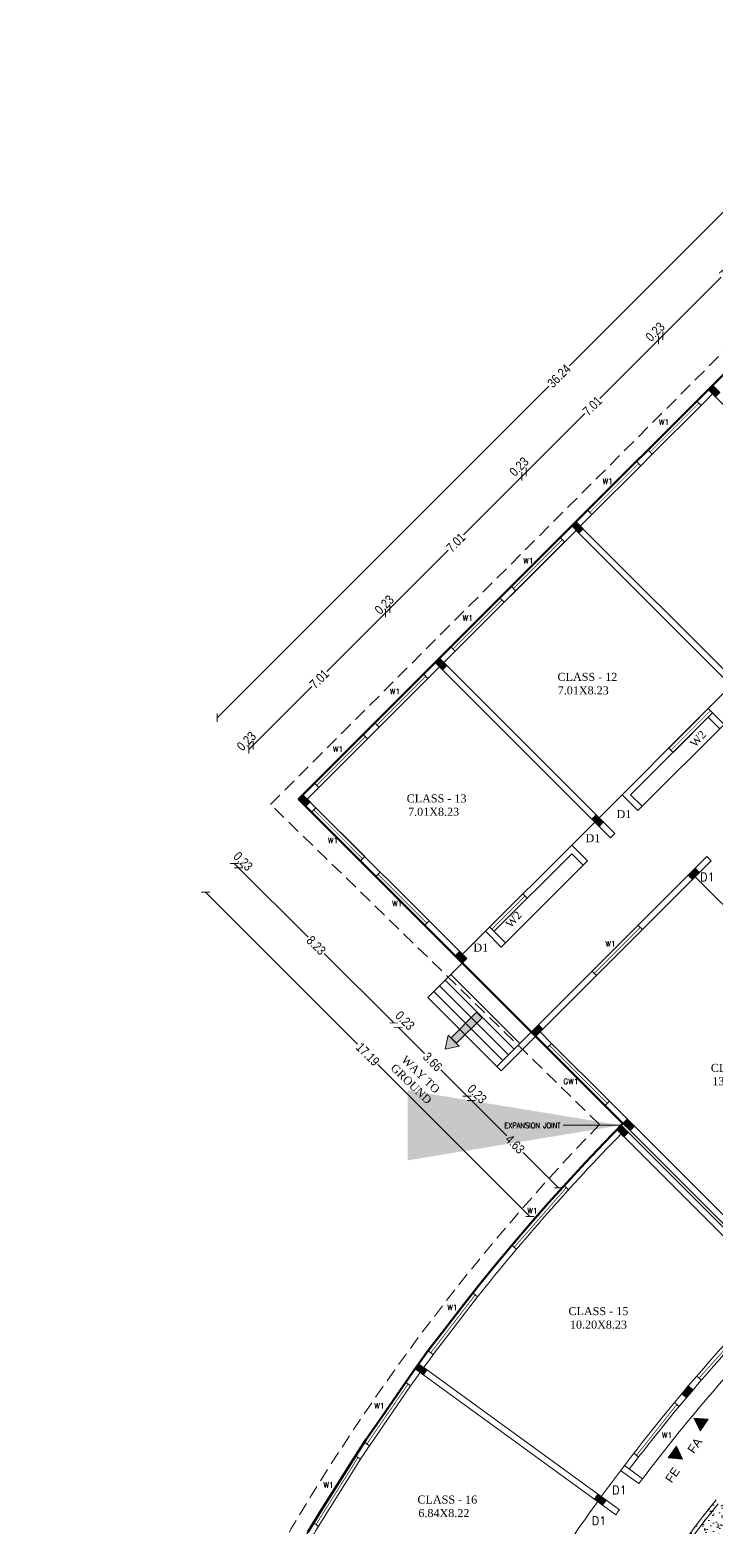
# Model space of a CAD drawing. Header units: metres. Extents: x 43 to 977, y 102 to 459.
# Drawn here: x 414.6 to 440.3, y 207.4 to 263.6 of the extents above; entities that cross this region are included whole.
import ezdxf

# ---------------------------------------------------------------- set-up
doc = ezdxf.new("R2010")
doc.units = ezdxf.units.M
doc.header["$MEASUREMENT"] = 0
doc.header["$PDMODE"] = 3
doc.linetypes.add('HIDDEN', pattern=[0.375, 0.25, -0.125])
doc.layers.get('0').update_dxf_attribs({"lineweight": 0})
doc.layers.get('Defpoints').update_dxf_attribs({"lineweight": 0})
for name, color, linetype, lineweight in [('3', 3, 'Continuous', 0), ('6', 6, 'Continuous', 0), ('Column', 1, 'Continuous', 0), ('FURN', 30, 'Continuous', 0), ('hatch', 7, 'Continuous', 0), ('ILAND', 7, 'Continuous', 0), ('Staircase', 140, 'Continuous', 0), ('TEXT', 130, 'Continuous', 0), ('WA', 1, 'Continuous', 0), ('WAL', 6, 'Continuous', 0), ('WALL', 7, 'Continuous', 0), ('WIN', 13, 'Continuous', 0)]:
    doc.layers.add(name, color=color, linetype=linetype, lineweight=lineweight)
doc.layers.add('BLK_1_FLR_0_BLT_UP_AREA_EXISTING', color=15, linetype='Continuous')
doc.styles.add('AR', font='arial.ttf')
doc.styles.add('ARIAL NARROW', font='')
doc.styles.get("Standard").update_dxf_attribs({"font": 'romans.shx'})
doc.styles.add('style2', font='romantic.ttf')
doc.styles.add('visa', font='swissc.ttf')
doc.styles.get('ARIAL NARROW').set_extended_font_data('Lydian BT')
doc.dimstyles.new('Copy(2) of S-2', dxfattribs={"dimtxt": 10.5, "dimasz": 8, "dimexe": 2, "dimexo": 50, "dimgap": 5, "dimtad": 0, "dimtoh": 1, "dimdec": 1, "dimzin": 0, "dimdsep": 46, "dimlunit": 4, "dimtxsty": 'ARIAL NARROW', "dimcen": 0.09, "dimdle": 3, "dimse1": 1, "dimse2": 1, "dimclrd": 7, "dimclre": 13, "dimclrt": 7, "dimadec": 0, "dimazin": 0, "dimtfac": 1, "dimtdec": 1, "dimtofl": 0, "dimtmove": 0, "dimatfit": 3, "dimfxl": 0, "dimtolj": 1, "dimtzin": 0, "dimlwd": 13, "dimarcsym": 0})
doc.dimstyles.new('o3', dxfattribs={"dimscale": 0.23, "dimtxt": 0.9, "dimasz": 1, "dimexe": 5, "dimexo": 9, "dimgap": 0.23, "dimtad": 0, "dimzin": 3, "dimdsep": 46, "dimtxsty": 'visa', "dimblk": 'ARCHTICK', "dimcen": 0.09, "dimse1": 1, "dimse2": 1, "dimclrd": 7, "dimclre": 256, "dimclrt": 7, "dimadec": 0, "dimazin": 0, "dimtfac": 0.23, "dimtofl": 0, "dimtmove": 2, "dimatfit": 1, "dimldrblk": 'ARCHTICK', "dimfxl": 0, "dimtolj": 1, "dimtzin": 0, "dimarcsym": 0})

# ---------------------------------------------------------------- blocks, each defined once
blk = doc.blocks.new('_ArchTick')
at = {"color": 0, "const_width": 0.15}
blk.add_lwpolyline([(-0.5, -0.5), (0.5, 0.5)], dxfattribs=at)
blk = doc.blocks.new('*D426')
at = {"layer": 'Defpoints', "color": 0, "lineweight": 30}
for p in [(445.756, 254.601), (438.324, 252.121), (440.8, 249.644)]:
    blk.add_point(p, dxfattribs=at)
at = {"layer": 'WALL', "color": 7, "lineweight": -2}
for p, q in [((443.28, 257.077), (441.085, 254.882)), ((438.324, 252.121), (440.518, 254.315))]:
    blk.add_line(p, q, dxfattribs=at)
at = {"layer": 'WALL', "color": 7, "lineweight": -2, "xscale": 0.23, "yscale": 0.23, "zscale": 0.23}
for p, rotation in [((443.28, 257.077), 44.99999999388329), ((438.324, 252.121), 224.9999999938833)]:
    blk.add_blockref('_ArchTick', p, dxfattribs=dict(at, rotation=rotation))
at = {"layer": 'WALL', "color": 7, "insert": (440.802, 254.599), "char_height": 0.345, "attachment_point": 5, "rotation": 45, "style": 'visa'}
blk.add_mtext('\\A1;7.01', dxfattribs=at)
blk = doc.blocks.new('*D427')
at = {"layer": 'Defpoints', "color": 0, "lineweight": 30}
for p in [(438.162, 251.959), (440.714, 249.407), (440.8, 249.644)]:
    blk.add_point(p, dxfattribs=at)
at = {"layer": 'WALL', "color": 7, "lineweight": -2}
blk.add_line((438.324, 252.121), (438.162, 251.959), dxfattribs=at)
at = {"layer": 'WALL', "color": 7, "lineweight": -2, "xscale": 0.23, "yscale": 0.23, "zscale": 0.23}
for p, rotation in [((438.162, 251.959), 224.9999999938833), ((438.324, 252.121), 44.99999999388329)]:
    blk.add_blockref('_ArchTick', p, dxfattribs=dict(at, rotation=rotation))
at = {"layer": 'WALL', "color": 7, "insert": (438.035, 252.261), "char_height": 0.345, "attachment_point": 5, "rotation": 45, "style": 'visa'}
blk.add_mtext('\\A1;0.23', dxfattribs=at)
blk = doc.blocks.new('*D428')
at = {"layer": 'Defpoints', "color": 0, "lineweight": 30}
for p in [(440.714, 249.407), (433.206, 247.003), (435.834, 244.374)]:
    blk.add_point(p, dxfattribs=at)
at = {"layer": 'WALL', "color": 7, "lineweight": -2}
for p, q in [((438.162, 251.959), (435.967, 249.764)), ((433.206, 247.003), (435.4, 249.197))]:
    blk.add_line(p, q, dxfattribs=at)
at = {"layer": 'WALL', "color": 7, "lineweight": -2, "xscale": 0.23, "yscale": 0.23, "zscale": 0.23}
for p, rotation in [((438.162, 251.959), 44.99999999388329), ((433.206, 247.003), 224.9999999938833)]:
    blk.add_blockref('_ArchTick', p, dxfattribs=dict(at, rotation=rotation))
at = {"layer": 'WALL', "color": 7, "insert": (435.684, 249.481), "char_height": 0.345, "attachment_point": 5, "rotation": 45, "style": 'visa'}
blk.add_mtext('\\A1;7.01', dxfattribs=at)
blk = doc.blocks.new('*D429')
at = {"layer": 'Defpoints', "color": 0, "lineweight": 30}
for p in [(433.044, 246.841), (435.673, 244.212), (435.834, 244.374)]:
    blk.add_point(p, dxfattribs=at)
at = {"layer": 'WALL', "color": 7, "lineweight": -2}
blk.add_line((433.206, 247.003), (433.044, 246.841), dxfattribs=at)
at = {"layer": 'WALL', "color": 7, "lineweight": -2, "xscale": 0.23, "yscale": 0.23, "zscale": 0.23}
for p, rotation in [((433.044, 246.841), 224.9999999938833), ((433.206, 247.003), 44.99999999388329)]:
    blk.add_blockref('_ArchTick', p, dxfattribs=dict(at, rotation=rotation))
at = {"layer": 'WALL', "color": 7, "insert": (432.934, 247.203), "char_height": 0.345, "attachment_point": 5, "rotation": 45, "style": 'visa'}
blk.add_mtext('\\A1;0.23', dxfattribs=at)
blk = doc.blocks.new('*D430')
at = {"layer": 'Defpoints', "color": 0, "lineweight": 30}
for p in [(435.673, 244.212), (428.088, 241.885), (431.008, 238.964)]:
    blk.add_point(p, dxfattribs=at)
at = {"layer": 'WALL', "color": 7, "lineweight": -2}
for p, q in [((433.044, 246.841), (430.849, 244.646)), ((428.088, 241.885), (430.282, 244.079))]:
    blk.add_line(p, q, dxfattribs=at)
at = {"layer": 'WALL', "color": 7, "lineweight": -2, "xscale": 0.23, "yscale": 0.23, "zscale": 0.23}
for p, rotation in [((433.044, 246.841), 44.99999999388329), ((428.088, 241.885), 224.9999999938833)]:
    blk.add_blockref('_ArchTick', p, dxfattribs=dict(at, rotation=rotation))
at = {"layer": 'WALL', "color": 7, "insert": (430.566, 244.363), "char_height": 0.345, "attachment_point": 5, "rotation": 45, "style": 'visa'}
blk.add_mtext('\\A1;7.01', dxfattribs=at)
blk = doc.blocks.new('*D431')
at = {"layer": 'Defpoints', "color": 0, "lineweight": 30}
for p in [(427.926, 241.723), (430.847, 238.802), (431.008, 238.964)]:
    blk.add_point(p, dxfattribs=at)
at = {"layer": 'WALL', "color": 7, "lineweight": -2}
blk.add_line((428.088, 241.885), (427.926, 241.723), dxfattribs=at)
at = {"layer": 'WALL', "color": 7, "lineweight": -2, "xscale": 0.23, "yscale": 0.23, "zscale": 0.23}
for p, rotation in [((428.088, 241.885), 44.99999999388329), ((427.926, 241.723), 224.9999999938833)]:
    blk.add_blockref('_ArchTick', p, dxfattribs=dict(at, rotation=rotation))
at = {"layer": 'WALL', "color": 7, "insert": (427.885, 242.027), "char_height": 0.345, "attachment_point": 5, "rotation": 45, "style": 'visa'}
blk.add_mtext('\\A1;0.23', dxfattribs=at)
blk = doc.blocks.new('*D432')
at = {"layer": 'Defpoints', "color": 0, "lineweight": 30}
for p in [(430.847, 238.802), (422.97, 236.767), (426.036, 233.7)]:
    blk.add_point(p, dxfattribs=at)
at = {"layer": 'WALL', "color": 7, "lineweight": -2}
for p, q in [((427.926, 241.723), (425.732, 239.528)), ((422.97, 236.767), (425.165, 238.961))]:
    blk.add_line(p, q, dxfattribs=at)
at = {"layer": 'WALL', "color": 7, "lineweight": -2, "xscale": 0.23, "yscale": 0.23, "zscale": 0.23}
for p, rotation in [((427.926, 241.723), 44.99999999388329), ((422.97, 236.767), 224.9999999938833)]:
    blk.add_blockref('_ArchTick', p, dxfattribs=dict(at, rotation=rotation))
at = {"layer": 'WALL', "color": 7, "insert": (425.448, 239.245), "char_height": 0.345, "attachment_point": 5, "rotation": 45, "style": 'visa'}
blk.add_mtext('\\A1;7.01', dxfattribs=at)
blk = doc.blocks.new('*D433')
at = {"layer": 'Defpoints', "color": 0, "lineweight": 30}
for p in [(422.808, 236.605), (425.799, 233.615), (426.036, 233.7)]:
    blk.add_point(p, dxfattribs=at)
at = {"layer": 'WALL', "color": 7, "lineweight": -2}
blk.add_line((422.97, 236.767), (422.808, 236.605), dxfattribs=at)
at = {"layer": 'WALL', "color": 7, "lineweight": -2, "xscale": 0.23, "yscale": 0.23, "zscale": 0.23}
for p, rotation in [((422.97, 236.767), 44.99999999388329), ((422.808, 236.605), 224.9999999938833)]:
    blk.add_blockref('_ArchTick', p, dxfattribs=dict(at, rotation=rotation))
at = {"layer": 'WALL', "color": 7, "insert": (422.716, 236.911), "char_height": 0.345, "attachment_point": 5, "rotation": 45, "style": 'visa'}
blk.add_mtext('\\A1;0.23', dxfattribs=at)
blk = doc.blocks.new('*D434')
at = {"layer": 'Defpoints', "color": 0, "lineweight": 30}
for p in [(450.935, 259.729), (421.621, 237.792), (425.31, 234.104)]:
    blk.add_point(p, dxfattribs=at)
at = {"layer": 'WALL', "color": 7, "lineweight": -2}
for p, q in [((447.246, 263.417), (434.821, 250.992)), ((421.621, 237.792), (434.046, 250.218))]:
    blk.add_line(p, q, dxfattribs=at)
at = {"layer": 'WALL', "color": 7, "lineweight": -2, "xscale": 0.23, "yscale": 0.23, "zscale": 0.23}
for p, rotation in [((447.246, 263.417), 45.00000000000176), ((421.621, 237.792), 225.0000000000017)]:
    blk.add_blockref('_ArchTick', p, dxfattribs=dict(at, rotation=rotation))
at = {"layer": 'WALL', "color": 7, "insert": (434.433, 250.605), "char_height": 0.345, "attachment_point": 5, "rotation": 45, "style": 'visa'}
blk.add_mtext('\\A1;36.24', dxfattribs=at)
blk = doc.blocks.new('*D440')
at = {"layer": 'Defpoints', "color": 0, "lineweight": 30}
for p in [(425.051, 235.117), (425.212, 234.955), (422.26, 232.326)]:
    blk.add_point(p, dxfattribs=at)
at = {"layer": 'WALL', "color": 7, "lineweight": -2}
blk.add_line((422.421, 232.164), (422.26, 232.326), dxfattribs=at)
at = {"layer": 'WALL', "color": 7, "lineweight": -2, "xscale": 0.23, "yscale": 0.23, "zscale": 0.23}
for p, rotation in [((422.26, 232.326), 134.9999999967607), ((422.421, 232.164), 314.9999999967607)]:
    blk.add_blockref('_ArchTick', p, dxfattribs=dict(at, rotation=rotation))
at = {"layer": 'WALL', "color": 7, "insert": (422.593, 232.408), "char_height": 0.345, "attachment_point": 5, "rotation": 315, "style": 'visa'}
blk.add_mtext('\\A1;0.23', dxfattribs=at)
blk = doc.blocks.new('*D441')
at = {"layer": 'Defpoints', "color": 0, "lineweight": 30}
for p in [(425.212, 234.955), (431.839, 229.945), (428.24, 226.346)]:
    blk.add_point(p, dxfattribs=at)
at = {"layer": 'WALL', "color": 7, "lineweight": -2}
for p, q in [((422.421, 232.164), (425.026, 229.56)), ((428.24, 226.346), (425.636, 228.95))]:
    blk.add_line(p, q, dxfattribs=at)
at = {"layer": 'WALL', "color": 7, "lineweight": -2, "xscale": 0.23, "yscale": 0.23, "zscale": 0.23}
for p, rotation in [((422.421, 232.164), 134.9999999968311), ((428.24, 226.346), 314.9999999968311)]:
    blk.add_blockref('_ArchTick', p, dxfattribs=dict(at, rotation=rotation))
at = {"layer": 'WALL', "color": 7, "insert": (425.331, 229.255), "char_height": 0.345, "attachment_point": 5, "rotation": 315, "style": 'visa'}
blk.add_mtext('\\A1;8.23', dxfattribs=at)
blk = doc.blocks.new('*D442')
at = {"layer": 'Defpoints', "color": 0, "lineweight": 30}
for p in [(431.839, 229.945), (432, 229.783), (428.401, 226.184)]:
    blk.add_point(p, dxfattribs=at)
at = {"layer": 'WALL', "color": 7, "lineweight": -2}
for p, q in [((428.24, 226.346), (428.077, 226.509)), ((428.401, 226.184), (428.564, 226.022))]:
    blk.add_line(p, q, dxfattribs=at)
at = {"layer": 'WALL', "color": 7, "lineweight": -2, "xscale": 0.23, "yscale": 0.23, "zscale": 0.23}
for p, rotation in [((428.24, 226.346), 314.9999999968311), ((428.401, 226.184), 134.9999999968311)]:
    blk.add_blockref('_ArchTick', p, dxfattribs=dict(at, rotation=rotation))
at = {"layer": 'WALL', "color": 7, "insert": (428.658, 226.437), "char_height": 0.345, "attachment_point": 5, "rotation": 315, "style": 'visa'}
blk.add_mtext('\\A1;0.23', dxfattribs=at)
blk = doc.blocks.new('*D443')
at = {"layer": 'Defpoints', "color": 0, "lineweight": 30}
for p in [(432, 229.783), (434.586, 227.197), (430.987, 223.598)]:
    blk.add_point(p, dxfattribs=at)
at = {"layer": 'WALL', "color": 7, "lineweight": -2}
for p, q in [((428.401, 226.184), (429.387, 225.199)), ((430.987, 223.598), (430.002, 224.584))]:
    blk.add_line(p, q, dxfattribs=at)
at = {"layer": 'WALL', "color": 7, "lineweight": -2, "xscale": 0.23, "yscale": 0.23, "zscale": 0.23}
for p, rotation in [((428.401, 226.184), 134.9999999968311), ((430.987, 223.598), 314.9999999968311)]:
    blk.add_blockref('_ArchTick', p, dxfattribs=dict(at, rotation=rotation))
at = {"layer": 'WALL', "color": 7, "insert": (429.694, 224.891), "char_height": 0.345, "attachment_point": 5, "rotation": 315, "style": 'visa'}
blk.add_mtext('\\A1;3.66', dxfattribs=at)
blk = doc.blocks.new('*D444')
at = {"layer": 'Defpoints', "color": 0, "lineweight": 30}
for p in [(434.586, 227.197), (434.748, 227.036), (431.149, 223.437)]:
    blk.add_point(p, dxfattribs=at)
at = {"layer": 'WALL', "color": 7, "lineweight": -2}
blk.add_line((430.987, 223.598), (431.149, 223.437), dxfattribs=at)
at = {"layer": 'WALL', "color": 7, "lineweight": -2, "xscale": 0.23, "yscale": 0.23, "zscale": 0.23}
for p, rotation in [((430.987, 223.598), 134.9999999968311), ((431.149, 223.437), 314.9999999968311)]:
    blk.add_blockref('_ArchTick', p, dxfattribs=dict(at, rotation=rotation))
at = {"layer": 'WALL', "color": 7, "insert": (431.365, 223.686), "char_height": 0.345, "attachment_point": 5, "rotation": 315, "style": 'visa'}
blk.add_mtext('\\A1;0.23', dxfattribs=at)
blk = doc.blocks.new('*D445')
at = {"layer": 'Defpoints', "color": 0, "lineweight": 30}
for p in [(434.748, 227.036), (436.6, 222.347), (434.42, 220.166)]:
    blk.add_point(p, dxfattribs=at)
at = {"layer": 'WALL', "color": 7, "lineweight": -2}
for p, q in [((431.149, 223.437), (432.477, 222.109)), ((434.42, 220.166), (433.092, 221.494))]:
    blk.add_line(p, q, dxfattribs=at)
at = {"layer": 'WALL', "color": 7, "lineweight": -2, "xscale": 0.23, "yscale": 0.23, "zscale": 0.23}
for p, rotation in [((431.149, 223.437), 134.9999999968311), ((434.42, 220.166), 314.9999999968311)]:
    blk.add_blockref('_ArchTick', p, dxfattribs=dict(at, rotation=rotation))
at = {"layer": 'WALL', "color": 7, "insert": (432.784, 221.801), "char_height": 0.345, "attachment_point": 5, "rotation": 315, "style": 'visa'}
blk.add_mtext('\\A1;4.63', dxfattribs=at)
blk = doc.blocks.new('*D446')
at = {"layer": 'Defpoints', "color": 0, "lineweight": 30}
for p in [(424.674, 234.74), (436.832, 222.582), (433.342, 219.093)]:
    blk.add_point(p, dxfattribs=at)
at = {"layer": 'WALL', "color": 7, "lineweight": -2}
for p, q in [((421.184, 231.25), (426.882, 225.553)), ((433.342, 219.093), (427.645, 224.79))]:
    blk.add_line(p, q, dxfattribs=at)
at = {"layer": 'WALL', "color": 7, "lineweight": -2, "xscale": 0.23, "yscale": 0.23, "zscale": 0.23}
for p, rotation in [((421.184, 231.25), 134.9999999983886), ((433.342, 219.093), 314.9999999983886)]:
    blk.add_blockref('_ArchTick', p, dxfattribs=dict(at, rotation=rotation))
at = {"layer": 'WALL', "color": 7, "insert": (427.263, 225.172), "char_height": 0.345, "attachment_point": 5, "rotation": 315, "style": 'visa'}
blk.add_mtext('\\A1;17.19', dxfattribs=at)

msp = doc.modelspace()

# ---------------------------------------------------------------- hatches: boundary and pattern name
at = {"layer": '3'}
for points in [[(439.49228, 211.53154), (439.71984, 211.0495), (440.02351, 211.4876)], [(439.06211, 209.99524), (438.53099, 210.04062), (438.83585, 210.47789)]]:
    msp.add_hatch(color=8, dxfattribs=at).paths.add_polyline_path(points)
at = {"layer": 'hatch'}
h = msp.add_hatch(dxfattribs=at)
h.set_pattern_fill('ANSI31', color=256, scale=0.025396, style=0)
h.set_pattern_definition([(45, (-4930.3106817, 1820.6463588), (-0.0022447263868, 0.0022447263868), [])])
h.paths.add_polyline_path([(440.18917, 250.25519), (440.02755, 250.09357), (440.29692, 249.8242), (440.45854, 249.98582)])
h = msp.add_hatch(dxfattribs=at)
h.set_pattern_fill('ANSI31', color=256, scale=0.025396, style=0)
h.set_pattern_definition([(45, (-4935.428064, 1815.5339688), (-0.0022447263868, 0.0022447263868), [])])
h.paths.add_polyline_path([(435.07179, 245.1428), (434.91017, 244.98118), (435.17954, 244.71181), (435.34116, 244.87343)])
h = msp.add_hatch(dxfattribs=at)
h.set_pattern_fill('ANSI31', color=256, scale=0.025396, style=0)
h.set_pattern_definition([(45, (-4940.546634, 1810.4104065), (-0.0022447263868, 0.0022447263868), [])])
h.paths.add_polyline_path([(429.95322, 240.01924), (429.7916, 239.85762), (430.06097, 239.58825), (430.22259, 239.74987)])
h = msp.add_hatch(dxfattribs=at)
h.set_pattern_fill('ANSI31', color=256, scale=0.025396, style=0)
h.set_pattern_definition([(45, (-4945.6646102, 1805.2924303), (-0.0022447263868, 0.0022447263868), [])])
h.paths.add_polyline_path([(424.83524, 234.90126), (424.67362, 234.73964), (424.94299, 234.47027), (425.10461, 234.63189)])
h = msp.add_hatch(dxfattribs=at)
h.set_pattern_fill('ANSI31', color=256, scale=0.025396, style=0)
h.set_pattern_definition([(45, (-4934.6744298, 1804.5382023), (-0.0022447263868, 0.0022447263868), [])])
h.paths.add_polyline_path([(435.82542, 234.14703), (435.6638, 233.98541), (435.93317, 233.71605), (436.09479, 233.87767)])
h = msp.add_hatch(dxfattribs=at)
h.set_pattern_fill('ANSI31', color=256, scale=0.025396, angle=90, style=0)
h.set_pattern_definition([(135, (-1131.1178464, -5138.615503), (-0.0022447263868, -0.0022447263868), [])])
h.paths.add_polyline_path([(439.27332, 231.88435), (439.43494, 231.72273), (439.70431, 231.9921), (439.54269, 232.15372)])
h = msp.add_hatch(dxfattribs=at)
h.set_pattern_fill('ANSI31', color=256, scale=0.025396, style=0)
h.set_pattern_definition([(45, (-4939.792406, 1799.420226), (-0.0022447263868, 0.0022447263868), [])])
h.paths.add_polyline_path([(430.70745, 229.02906), (430.54583, 228.86744), (430.81519, 228.59807), (430.97681, 228.75969)])
h = msp.add_hatch(dxfattribs=at)
h.set_pattern_fill('ANSI31', color=256, scale=0.025396, angle=90, style=0)
h.set_pattern_definition([(135, (-1136.9900506, -5144.487707), (-0.0022447263868, -0.0022447263868), [])])
h.paths.add_polyline_path([(433.40112, 226.01215), (433.56274, 225.85052), (433.83211, 226.11989), (433.67049, 226.28151)])
h = msp.add_hatch(dxfattribs=at)
h.set_pattern_fill('ANSI31', color=256, scale=0.025396, angle=47.661914, style=0)
h.set_pattern_definition([(85.73883716, (5278.262564, -2813.102505), (0.0031657472555, -0.0002358758513), [])])
h.paths.add_polyline_path([(437.02906, 222.24054), (436.86744, 222.07892), (436.59807, 222.34829), (436.75969, 222.50991)])
h = msp.add_hatch(dxfattribs=at)
h.set_pattern_fill('ANSI31', color=256, scale=0.025396, angle=47.661914, style=0)
h.set_pattern_definition([(85.73883716, (5278.4960156, -2812.8690534), (0.0031657472555, -0.0002358758513), [])])
h.paths.add_polyline_path([(437.26251, 222.47399), (437.10089, 222.31237), (436.83152, 222.58174), (436.99314, 222.74336)])
h = msp.add_hatch(dxfattribs=at)
h.set_pattern_fill('ANSI31', color=256, scale=0.025396, angle=54, style=0)
h.set_pattern_definition([(99, (-4115.2842648, -3208.073963), (-0.0031354388602, -0.000496604729), [])])
h.paths.add_polyline_path([(429.17646, 213.55876), (429.04212, 213.37385), (429.3503, 213.14993), (429.48465, 213.33485)])
h = msp.add_hatch(dxfattribs=at)
h.set_pattern_fill('ANSI31', color=256, scale=0.025396, angle=354.750483, style=0)
h.set_pattern_definition([(39.75048266, (-4743.0492627, 2267.906205), (-0.0020299340595, 0.0024406885949), [])])
h.paths.add_polyline_path([(439.28115, 212.73735), (439.45688, 212.5912), (439.21329, 212.29831), (439.03756, 212.44447)])
h = msp.add_hatch(dxfattribs=at)
h.set_pattern_fill('ANSI31', color=256, scale=0.025396, angle=54, style=0)
h.set_pattern_definition([(99, (-4108.5658597, -3212.9555722), (-0.0031354388602, -0.000496604729), [])])
h.paths.add_polyline_path([(435.89487, 208.67715), (435.76052, 208.49224), (436.06871, 208.26832), (436.20306, 208.45324)])
at = {"layer": 'TEXT', "lineweight": -2}
h = msp.add_hatch(color=256, dxfattribs=at)
h.paths.add_polyline_path([(430.16876, 225.36571), (430.28335, 225.89284), (430.69589, 225.4803)])
h.paths.add_polyline_path([(430.38648, 225.78971), (431.3458, 226.74902), (431.55207, 226.54275), (430.59275, 225.58344)])
at = {"layer": 'WAL'}
h = msp.add_hatch(dxfattribs=at)
h.set_pattern_fill('AR-SAND', color=3, scale=0.203169, angle=52.91359, style=0)
h.set_pattern_definition([(89.5864096, (5852.66452, 1805.239), (0.320005175, 0.225855224), [0, -0.308817549, 0, -0.345388048, 0, -0.33015034]), (119.58641, (5852.6645, 1805.239), (0.24057161, 0.632589533), [0, -0.16659894, 0, -0.278342133, 0, -0.106663956]), (159.5864096, (5852.81522, 1805.03966), (-0.380611872, 0.505413953), [0, -0.10158472, 0, -0.365704992, 0, -0.477448184]), (169.58641, (5852.8152, 1805.03966), (-0.2260474, 0.59474261), [0, -0.05079236, 0, -0.23973994, 0, -0.274278744])])
h.paths.add_polyline_path([(440.27787, 208.41661), (441.79285, 208.41661), (442.90169, 207.30776), (440.81674, 207.30776, 0.04675437), (434.09962, 196.79587), (433.11188, 197.29978, -0.04877166)])
h.paths.add_polyline_path([(442.90943, 207.30776), (442.90943, 208.41661), (441.79285, 208.41661), (442.90169, 207.30776)])

# ---------------------------------------------------------------- linework, layer by layer
at = {"layer": 'BLK_1_FLR_0_BLT_UP_AREA_EXISTING', "color": 26, "lineweight": 50}
msp.add_lwpolyline([(425.02262, 207.25616), (425.55449, 208.12661), (426.09213, 208.98374), (426.64066, 209.85824), (427.19739, 210.71309), (427.77462, 211.55484), (428.3513, 212.39579), (428.94223, 213.23565), (429.53499, 214.05977), (430.1558, 214.85987), (430.78176, 215.67424), (431.40592, 216.48359), (432.05008, 217.27534), (432.70432, 218.05878), (433.36854, 218.83378), (434.04263, 219.60022), (434.72647, 220.35796), (435.41996, 221.10688), (436.12049, 221.85105), (436.83149, 222.58171), (424.67362, 234.73964), (450.2987, 260.36472)], dxfattribs=at)
at = {"layer": 'Column'}
for points in [[(440.45854, 249.98582), (440.18917, 250.25519), (440.02755, 250.09357), (440.29692, 249.8242), (440.45854, 249.98582)], [(435.34116, 244.87343), (435.07179, 245.1428), (434.91017, 244.98118), (435.17954, 244.71181), (435.34116, 244.87343)], [(430.22259, 239.74987), (429.95322, 240.01924), (429.7916, 239.85762), (430.06097, 239.58825), (430.22259, 239.74987)], [(425.10461, 234.63189), (424.83524, 234.90126), (424.67362, 234.73964), (424.94299, 234.47027), (425.10461, 234.63189)], [(436.09479, 233.87767), (435.82542, 234.14703), (435.6638, 233.98541), (435.93317, 233.71605), (436.09479, 233.87767)], [(439.54269, 232.15372), (439.27332, 231.88435), (439.43494, 231.72273), (439.70431, 231.9921), (439.54269, 232.15372)], [(430.97681, 228.75969), (430.70745, 229.02906), (430.54583, 228.86744), (430.81519, 228.59807), (430.97681, 228.75969)], [(433.67049, 226.28151), (433.40112, 226.01215), (433.56274, 225.85052), (433.83211, 226.11989), (433.67049, 226.28151)], [(439.03756, 212.44447), (439.28115, 212.73735), (439.45688, 212.5912), (439.21329, 212.29831), (439.03756, 212.44447)]]:
    msp.add_lwpolyline(points, dxfattribs=at)
for points in [[(436.59807, 222.34829), (436.75969, 222.50991), (437.02906, 222.24054), (436.86744, 222.07892)], [(436.83152, 222.58174), (436.99314, 222.74336), (437.26251, 222.47399), (437.10089, 222.31237)], [(429.04212, 213.37385), (429.17646, 213.55876), (429.48465, 213.33485), (429.3503, 213.14993)], [(435.76052, 208.49224), (435.89487, 208.67715), (436.20306, 208.45324), (436.06871, 208.26832)]]:
    msp.add_lwpolyline(points, close=True, dxfattribs=at)
at = {"layer": 'FURN'}
msp.add_arc((494.07401, 166.26667), 71.00589, 136.9640264, 142.7396047, dxfattribs=at)
at = {"layer": 'Staircase', "linetype": 'HIDDEN', "ltscale": 2}
for p, q in [((423.62095, 234.53943), (450.30286, 261.22135)), ((435.95266, 222.54558), (423.62095, 234.53943))]:
    msp.add_line(p, q, dxfattribs=at)
at = {"layer": 'Staircase'}
for p, q in [((430.16871, 227.95159), (432.75464, 225.36566)), ((430.38421, 228.16708), (432.97013, 225.58116)), ((429.73772, 227.5206), (432.32365, 224.93468)), ((429.95322, 227.7361), (432.53914, 225.15017)), ((429.52223, 227.30511), (432.10816, 224.71918))]:
    msp.add_line(p, q, dxfattribs=at)
at = {"layer": 'Staircase', "linetype": 'HIDDEN', "ltscale": 2}
msp.add_arc((494.07818, 166.26132), 80.9104, 135.9220173, 169.1952229, dxfattribs=at)
at = {"layer": 'Staircase'}
for radius, start, end in [(67.95835, 141.552009, 152.4174914), (67.80597, 141.6141598, 152.2230979)]:
    msp.add_arc((493.54337, 166.21325), radius, start, end, dxfattribs=at)
at = {"layer": 'TEXT', "color": 4, "linetype": 'Continuous'}
for points in [[(431.3458, 226.74902), (431.55207, 226.54275), (430.59275, 225.58344), (430.38648, 225.78971)], [(430.28335, 225.89284), (430.69589, 225.4803), (430.16876, 225.36571), (430.16876, 225.36571)]]:
    msp.add_lwpolyline(points, close=True, dxfattribs=at)
at = {"layer": 'WA', "ltscale": 0.5}
for points in [[(439.49228, 211.53154), (439.71984, 211.0495), (440.02351, 211.4876)], [(439.06211, 209.99524), (438.53099, 210.04062), (438.83585, 210.47789)]]:
    msp.add_lwpolyline(points, close=True, dxfattribs=at)
at = {"layer": 'WALL'}
for p, q in [((439.59656, 249.66258), (450.2987, 260.36472)), ((439.75818, 249.50096), (439.59656, 249.66258)), ((437.33388, 247.3999), (437.76487, 247.83089)), ((437.92649, 247.66927), (437.76487, 247.83089)), ((437.4955, 247.23828), (437.33388, 247.3999)), ((434.47918, 244.55019), (435.50278, 245.57379)), ((435.6644, 245.41217), (435.50278, 245.57379)), ((434.6408, 244.38857), (434.47918, 244.55019)), ((432.2159, 242.28192), (432.64689, 242.71291)), ((432.80851, 242.55129), (432.64689, 242.71291)), ((432.37752, 242.1203), (432.2159, 242.28192)), ((429.36061, 239.42663), (430.38421, 240.45023)), ((430.54583, 240.28861), (430.38421, 240.45023)), ((429.52223, 239.26501), (429.95322, 239.696)), ((436.36416, 233.28506), (429.95322, 239.696)), ((429.52223, 239.26501), (429.36061, 239.42663)), ((435.93317, 234.03929), (440.02755, 238.13367)), ((427.09793, 237.16395), (427.52891, 237.59493)), ((427.69053, 237.43331), (427.52891, 237.59493)), ((437.11838, 234.90126), (440.18917, 237.97205)), ((437.54937, 234.47027), (440.62016, 237.54106)), ((427.25955, 237.00233), (427.09793, 237.16395)), ((427.25955, 237.00233), (427.69053, 237.43331)), ((438.70765, 236.49053), (438.54603, 236.65215)), ((424.67362, 234.73964), (425.26623, 235.33225)), ((425.42785, 235.17063), (425.26623, 235.33225)), ((430.81519, 228.59807), (424.67362, 234.73964)), ((430.81519, 228.59807), (424.67362, 234.73964)), ((424.99686, 234.73964), (425.42785, 235.17063)), ((430.81519, 228.92131), (424.99686, 234.73964)), ((437.38775, 234.30865), (436.79514, 234.90126)), ((437.54937, 234.47027), (437.11838, 234.90126)), ((425.15909, 234.2556), (425.32084, 234.41709)), ((437.54937, 234.47027), (437.38775, 234.30865)), ((430.81519, 228.92131), (435.77155, 233.87767)), ((435.50218, 232.42308), (434.90957, 233.01569)), ((436.36416, 233.28506), (436.52578, 233.44668)), ((426.98932, 232.42244), (427.15107, 232.58393)), ((432.00041, 229.78329), (434.90957, 232.69245)), ((439.97368, 232.5847), (433.40112, 226.01215)), ((435.34056, 232.26146), (434.90957, 232.69245)), ((435.34056, 232.26146), (435.50218, 232.42308)), ((439.97368, 232.5847), (440.1353, 232.42308)), ((427.56509, 231.8397), (427.72684, 232.00119)), ((432.26978, 229.19068), (435.34056, 232.26146)), ((433.72436, 226.01215), (439.70431, 231.9921)), ((439.69783, 231.98561), (439.53621, 231.82399)), ((447.87523, 223.49793), (439.54269, 231.83048)), ((433.2395, 231.02237), (433.07788, 231.18399)), ((429.39532, 230.00654), (429.55707, 230.16803)), ((432.26978, 229.19068), (431.67717, 229.78329)), ((432.4314, 229.3523), (431.83879, 229.94491)), ((437.5573, 229.84508), (437.39568, 230.0067)), ((429.52223, 227.30511), (430.97681, 228.75969)), ((435.83335, 228.12113), (435.67173, 228.28275)), ((432.10816, 224.71918), (433.40108, 226.0121)), ((432.26978, 224.55756), (433.5627, 225.85048)), ((433.99373, 225.41954), (433.40112, 226.01215)), ((434.15535, 225.58116), (433.72436, 226.01215)), ((433.99373, 225.41954), (434.15535, 225.58116)), ((432.10816, 224.71918), (432.26978, 224.55756)), ((436.32199, 223.41451), (436.16037, 223.25289)), ((436.32199, 223.41451), (436.32199, 223.41451)), ((436.32199, 223.41451), (442.97374, 216.76277)), ((436.16037, 223.25289), (436.16037, 223.25289)), ((442.9753, 216.43796), (436.16037, 223.25289)), ((442.90347, 216.36613), (436.75969, 222.50991)), ((442.74185, 216.20451), (436.76146, 222.1849)), ((434.7915, 220.09195), (434.62133, 220.24928)), ((432.84545, 217.86739), (432.66967, 218.01439)), ((431.38213, 216.07938), (431.20327, 216.22261)), ((429.72222, 213.91564), (429.53472, 214.05186)), ((436.69629, 208.09529), (429.36138, 213.42441)), ((428.87135, 212.74452), (428.68386, 212.88074)), ((436.56194, 207.91037), (429.22703, 213.2395)), ((439.59609, 213.10687), (439.77031, 212.95579)), ((439.18239, 212.61924), (439.28115, 212.73735)), ((439.28115, 212.73735), (439.45688, 212.5912)), ((438.93736, 211.96913), (438.76154, 212.11299)), ((427.32645, 210.49722), (427.13496, 210.62306)), ((426.99171, 209.98786), (426.80021, 210.11371)), ((437.42298, 210.06162), (437.24717, 210.20548)), ((437.42286, 209.07419), (436.74473, 209.56688)), ((437.56098, 209.25636), (436.8828, 209.74909)), ((437.42286, 209.07419), (437.56098, 209.25636)), ((425.42385, 207.48235), (425.22408, 207.59984))]:
    msp.add_line(p, q, dxfattribs=at)
at = {"layer": 'WALL', "color": 7}
for points in [[(439.75818, 249.50096), (440.18917, 249.93195), (446.60011, 243.52101)], [(437.4955, 247.23828), (437.92649, 247.66927)], [(435.6638, 245.40658), (435.23281, 244.97559), (441.05115, 239.15726), (441.21155, 239.31766)], [(436.52578, 233.44668), (430.11484, 239.85762), (435.07119, 244.81397), (440.88953, 238.99564)], [(432.37752, 242.1203), (432.80851, 242.55129)], [(440.02755, 238.13367), (440.62016, 237.54106)], [(440.02755, 237.81043), (440.45854, 237.37944)], [(439.70431, 231.9921), (440.1353, 232.42308)]]:
    msp.add_lwpolyline(points, dxfattribs=at)
at = {"layer": 'WALL'}
for radius, start, end in [(80.3009, 135.5403997, 141.5299911), (80.07233, 135.7055023, 141.5306118), (71.84397, 135.786309, 143.9088591), (71.6154, 136.9473044, 142.7503334), (80.3009, 143.4835582, 144.5164418), (80.07233, 143.482084, 143.9182249), (80.07233, 144.0817751, 144.517916), (80.3009, 146.4700089, 146.9049024), (80.07233, 146.4693882, 146.9055231), (71.84397, 144.0911409, 149.4470297), (71.00589, 143.9077833, 144.0922167), (80.3009, 149.0220197, 149.4597818), (80.07233, 149.0205455, 149.4566864)]:
    msp.add_arc((494.07401, 166.26667), radius, start, end, dxfattribs=at)
at = {"layer": 'WIN', "color": 7}
for p, q in [((437.76487, 247.83089), (439.59656, 249.66258)), ((439.75818, 249.50096), (437.92649, 247.66927)), ((430.38421, 240.45023), (437.33388, 247.3999)), ((435.50278, 245.57379), (437.33447, 247.40548)), ((437.4955, 247.23828), (435.6638, 245.40658)), ((432.64748, 242.7185), (434.47918, 244.55019)), ((434.6408, 244.38857), (432.8091, 242.55688)), ((432.37752, 242.1203), (430.11484, 239.85762)), ((427.52891, 237.59493), (429.36061, 239.42663)), ((429.52223, 239.26501), (427.69053, 237.43331)), ((438.54603, 236.65215), (440.88953, 238.99564)), ((440.18917, 237.97205), (438.70765, 236.49053)), ((425.26623, 235.33225), (427.09793, 237.16395)), ((427.25955, 237.00233), (425.42785, 235.17063)), ((426.98932, 232.42244), (425.15909, 234.2556)), ((425.32084, 234.41709), (427.15107, 232.58393)), ((430.81519, 228.92131), (433.07788, 231.18399)), ((433.2395, 231.02237), (432.00041, 229.78329)), ((436.16037, 223.25289), (433.99373, 225.41954)), ((434.15535, 225.58116), (436.32199, 223.41451)), ((438.10836, 221.3049), (438.27221, 221.14554)), ((429.53472, 214.05186), (431.20327, 216.22261)), ((429.72222, 213.91564), (431.38213, 216.07938)), ((427.13544, 210.62275), (428.68386, 212.88074)), ((428.87135, 212.74452), (427.32645, 210.49722)), ((425.22408, 207.59984), (426.8007, 210.11339)), ((426.99171, 209.98786), (425.42385, 207.48235))]:
    msp.add_line(p, q, dxfattribs=at)
at = {"layer": 'WIN', "const_width": 0.0254}
for points in [[(437.84568, 247.75008), (439.67737, 249.58177)], [(435.58299, 245.48739), (437.41469, 247.31909)], [(432.72829, 242.63769), (434.55999, 244.46938)], [(430.46502, 240.36942), (432.29671, 242.20111)], [(427.60972, 237.51412), (429.44142, 239.34582)], [(438.62684, 236.57134), (440.10836, 238.05286)], [(425.34704, 235.25144), (427.17874, 237.08314)], [(425.23996, 234.33635), (427.07019, 232.50319)], [(427.64596, 231.92045), (429.47619, 230.08728)], [(431.9196, 229.8641), (433.15869, 231.10318)], [(437.47649, 229.92589), (435.75254, 228.20194)], [(436.24118, 223.3337), (434.07454, 225.50035)], [(432.75756, 217.94089), (434.70641, 220.17062)], [(431.2927, 216.15099), (429.62847, 213.98375)], [(439.6832, 213.03133), (441.31165, 214.85142)], [(428.7776, 212.81263), (427.23071, 210.56014)], [(437.33508, 210.13355), (438.84945, 212.04106)], [(426.89596, 210.05078), (425.32396, 207.5411)]]:
    msp.add_lwpolyline(points, dxfattribs=at)

# ---------------------------------------------------------------- texts
at = {"layer": '6', "char_height": 0.3236911, "width": 16.1756829, "attachment_point": 7, "style": 'AR'}
for s, insert, rotation in [('FA{\\fTimes New Roman|b1|i0|c0|p18;\\L  }', (439.49096, 210.17209), 55.271899), ('FE {\\fTimes New Roman|b1|i0|c0|p18;\\L   }', (438.65532, 209.07048), 55.116205)]:
    msp.add_mtext(s, dxfattribs=dict(at, insert=insert, rotation=rotation))
at = {"layer": 'TEXT', "color": 4, "style": 'style2'}
for s, p in [('CLASS - 12', (434.3791, 239.17434)), ('7.01X8.23', (434.38491, 238.66642)), ('CLASS - 13', (428.72403, 234.61663)), ('7.01X8.23', (428.77646, 234.11619)), ('D1', (436.58987, 234.02856)), ('D1', (435.42727, 233.1244)), ('D1', (431.22549, 229.02292)), ('CLASS - 14', (440.12495, 224.51284)), ('13.06X8.23', (440.17971, 224.0124)), ('CLASS - 15', (434.78917, 215.39198)), ('10.20X8.23', (434.84378, 214.88666)), ('CLASS - 16', (429.12684, 208.32782)), ('6.84X8.22', (429.16207, 207.8199))]:
    msp.add_text(s, height=0.3, dxfattribs=at).set_placement(p)
for s, rotation, p in [('W2', 48.198577, (439.54253, 236.65771)), ('W2', 48.198577, (432.62715, 229.88552)), ('WAY TO', 315.681386, (428.49964, 224.93876)), ('GROUND', 315.681386, (428.0984, 224.63172))]:
    msp.add_text(s, height=0.3, rotation=rotation, dxfattribs=at).set_placement(p)
at = {"layer": 'TEXT', "lineweight": -3, "width": 0.8}
msp.add_text('EXPANSION JOINT', height=0.2031694, dxfattribs=at).set_placement((432.38569, 222.40341))
at = {"layer": 'WALL'}
for s, height, p in [('W1', 0.203169, (438.18206, 248.77016)), ('W1', 0.203169, (436.06946, 246.55356)), ('W1', 0.203169, (433.09203, 243.57003)), ('W1', 0.203169, (430.82158, 241.43048)), ('W1', 0.203169, (428.09373, 238.67331)), ('W1', 0.203169, (425.9578, 236.5086)), ('W1', 0.203169, (425.77104, 233.08886)), ('D1', 0.313036, (439.72294, 231.66308)), ('W1', 0.203169, (428.17873, 230.72702)), ('W1', 0.203169, (436.17188, 229.20859)), ('GW1', 0.203169, (434.59613, 224.05341)), ('W1', 0.203169, (430.24708, 215.57847)), ('W1', 0.203169, (427.50946, 211.89409)), ('W1', 0.203169, (438.29198, 210.79427)), ('W1', 0.203169, (425.60618, 208.92225)), ('D1', 0.313036, (436.42555, 208.6748)), ('D1', 0.313036, (435.65571, 207.52745))]:
    msp.add_text(s, height=height, dxfattribs=at).set_placement(p)
msp.add_text('W1', height=0.203169, rotation=358.783542, dxfattribs=at).set_placement((433.244, 219.20824))

# ---------------------------------------------------------------- dimensions: what is measured, and where the dimension line sits
for p1, p2, distance, picture, middle in [((450.93482, 259.72859), (425.30974, 234.10352), -5.21674, '*D434', (434.43349, 250.60485)), ((424.67362, 234.73964), (436.83152, 222.58174), -4.93446, '*D446', (427.26338, 225.1715))]:
    dim = msp.add_aligned_dim(p1=p1, p2=p2, distance=distance, dimstyle='o3', override={"dimtxt": 1.5, "dimpost": '\\X'}, dxfattribs=at)
    dim.commit()
    dim.dimension.update_dxf_attribs({"geometry": picture, "text_midpoint": middle})
for base, p1, p2, angle, picture, middle in [((438.32377, 252.12059), (445.75625, 254.60082), (440.7999, 249.64446), 45, '*D426', (440.80195, 254.59877)), ((433.20579, 247.00262), (440.71446, 249.40666), (435.8343, 244.37411), 45, '*D428', (435.68397, 249.48079)), ((428.08782, 241.88464), (435.67268, 244.21249), (431.00838, 238.96408), 45, '*D430', (430.56599, 244.36282)), ((422.96984, 236.76666), (430.84676, 238.80246), (426.03643, 233.70007), 45, '*D432', (425.44802, 239.24484)), ((428.23981, 226.34593), (425.21236, 234.95514), (431.83879, 229.94491), 315, '*D441', (425.33064, 229.25509)), ((430.98735, 223.59838), (432.00041, 229.78329), (434.58633, 227.19736), 315, '*D443', (429.69439, 224.89134)), ((434.41951, 220.16622), (434.74795, 227.03574), (436.59982, 222.34654), 315, '*D445', (432.78424, 221.80149))]:
    dim = msp.add_linear_dim(base=base, p1=p1, p2=p2, angle=angle, dimstyle='o3', override={"dimtxt": 1.5, "dimpost": '\\X'}, dxfattribs=at)
    dim.commit()
    dim.dimension.update_dxf_attribs({"geometry": picture, "text_midpoint": middle})
for base, p1, p2, angle, picture, middle, dimtype in [((438.16215, 251.95897), (440.7999, 249.64446), (440.71446, 249.40666), 45, '*D427', (438.03529, 252.26093), 160), ((433.04417, 246.841), (435.8343, 244.37411), (435.67268, 244.21249), 45, '*D429', (432.93375, 247.20328), 160), ((427.9262, 241.72302), (431.00838, 238.96408), (430.84676, 238.80246), 45, '*D431', (427.88545, 242.0267), 160), ((422.80822, 236.60504), (426.03643, 233.70007), (425.79862, 233.61464), 45, '*D433', (422.71562, 236.91106), 160), ((422.25986, 232.32588), (425.21236, 234.95514), (425.05074, 235.11676), 135, '*D440', (422.59268, 232.40758), 161), ((428.40143, 226.18431), (431.83879, 229.94491), (432.00041, 229.78329), 315, '*D442', (428.65844, 226.43748), 160), ((431.14897, 223.43676), (434.58633, 227.19736), (434.74795, 227.03574), 315, '*D444', (431.36469, 223.68635), 160)]:
    dim = msp.add_linear_dim(base=base, p1=p1, p2=p2, angle=angle, dimstyle='o3', override={"dimtxt": 1.5, "dimpost": '\\X'}, dxfattribs=at)
    dim.commit()
    dim.dimension.update_dxf_attribs({"geometry": picture, "text_midpoint": middle, "dimtype": dimtype})

# ---------------------------------------------------------------- leaders
at = {"layer": 'ILAND', "color": 5, "ltscale": 45}
msp.add_leader([(436.75969, 222.50991), (434.5926, 222.50991)], dimstyle='Copy(2) of S-2', override={"dimgap": 5, "dimtad": 0, "dimfxl": 4, "dimfxlon": 1}, dxfattribs=at)

doc.saveas('drawing.dxf')
